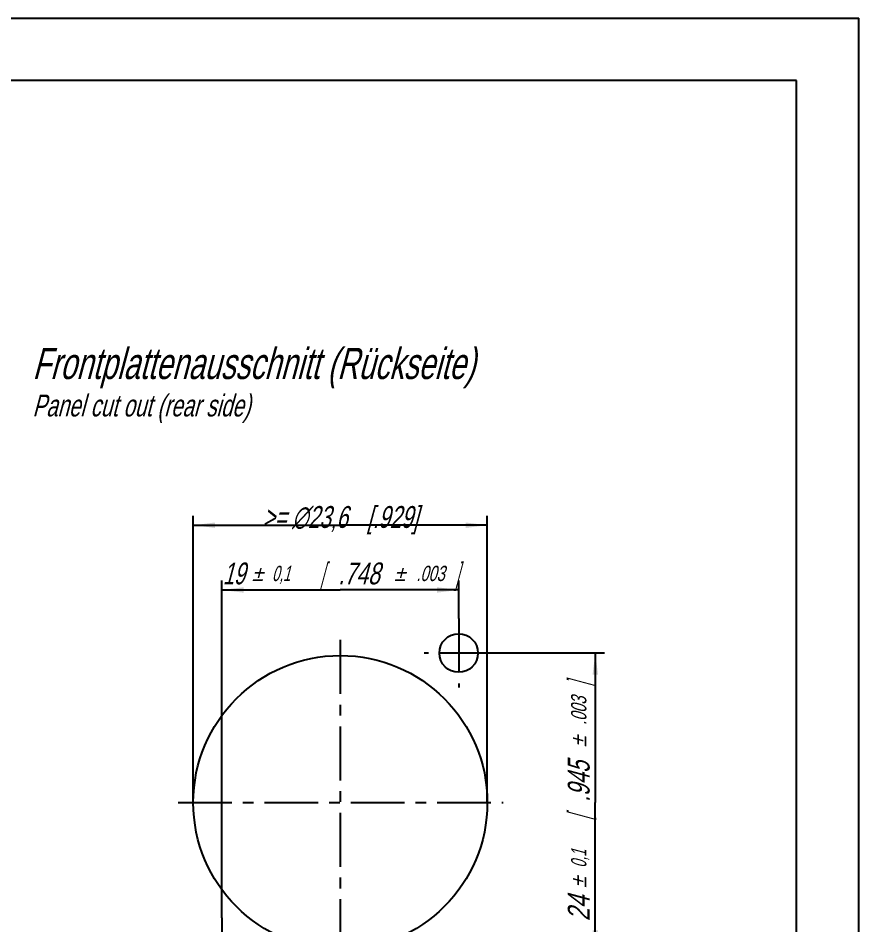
# Model space of a CAD drawing. Header units: millimetres. Extents: x 0 to 420, y 0 to 297.
# Drawn here: x 285 to 420, y 151.5 to 297 of the extents above; entities that cross this region are included whole.
import ezdxf
from ezdxf.enums import TextEntityAlignment as Align

# ---------------------------------------------------------------- set-up
doc = ezdxf.new("R2010")
doc.units = ezdxf.units.MM
doc.header["$LTSCALE"] = 23.1
doc.linetypes.add('CENTER', pattern=[0.6, 0.375, -0.075, 0.075, -0.075])
doc.layers.get('0').update_dxf_attribs({"linetype": 'CONTINUOUS'})
doc.layers.add('DEFAULT_1', color=7, linetype='CENTER')
doc.layers.add('ZEICHNUNGSBEMASSUNGEN', color=7, linetype='CONTINUOUS')
doc.styles.get("Standard").update_dxf_attribs({"font": 'txt', "width": 0.7})
doc.styles.add('TEXTSTYLE_4', font='gdt', dxfattribs={"width": 0.7})
doc.dimstyles.new('DIMSTYLE_5', dxfattribs={"dimtxt": 3.5, "dimasz": 3.5, "dimexe": 0.18, "dimexo": 0.0625, "dimgap": 0.09, "dimtad": 1, "dimdec": 3, "dimdsep": 46, "dimtxsty": 'STANDARD', "dimblk": '_FILLED', "dimblk1": '_FILLED', "dimblk2": '_FILLED', "dimcen": 0.09, "dimclrt": 5, "dimadec": 0, "dimazin": 0, "dimtp": 0.2, "dimtm": 0.2, "dimtfac": 1, "dimtdec": 3, "dimtofl": 0, "dimtmove": 0, "dimatfit": 3, "dimldrblk": '_FILLED', "dimfxl": 1, "dimtolj": 1, "dimarcsym": 0})
doc.dimstyles.new('DIMSTYLE_6', dxfattribs={"dimtxt": 3.5, "dimasz": 3.5, "dimexe": 0.18, "dimexo": 0.0625, "dimgap": 0.09, "dimtad": 1, "dimdec": 3, "dimdsep": 46, "dimtxsty": 'STANDARD', "dimblk": '_FILLED', "dimblk1": '_FILLED', "dimblk2": '_FILLED', "dimcen": 0.09, "dimclrt": 5, "dimadec": 0, "dimazin": 0, "dimtol": 1, "dimtp": 0.1, "dimtm": 0.1, "dimtfac": 1, "dimtdec": 3, "dimtofl": 0, "dimtmove": 0, "dimatfit": 3, "dimldrblk": '_FILLED', "dimfxl": 1, "dimtolj": 1, "dimarcsym": 0})

# ---------------------------------------------------------------- blocks, each defined once
blk = doc.blocks.new('_FILLED')
at = {"color": 0, "linetype": 'BYBLOCK'}
blk.add_solid([(0, 0), (-1, 0.125), (-1, -0.125)], dxfattribs=at)
blk = doc.blocks.new('*D7')
at = {"layer": 'ZEICHNUNGSBEMASSUNGEN', "color": 2, "linetype": 'CONTINUOUS'}
for p, q in [((313.15, 171.15), (313.15, 217.15)), ((360.35, 171.15), (360.35, 217.15)), ((313.15, 215.65), (336.75, 215.65)), ((360.35, 215.65), (336.75, 215.65))]:
    blk.add_line(p, q, dxfattribs=at)
at = {"layer": 'ZEICHNUNGSBEMASSUNGEN', "color": 2, "linetype": 'CONTINUOUS', "xscale": 3.5, "yscale": 3.5, "zscale": 3.5, "rotation": 180}
blk.add_blockref('_FILLED', (313.15, 215.65), dxfattribs=at)
at = {"layer": 'ZEICHNUNGSBEMASSUNGEN', "color": 2, "linetype": 'CONTINUOUS', "xscale": 3.5, "yscale": 3.5, "zscale": 3.5}
blk.add_blockref('_FILLED', (360.35, 215.65), dxfattribs=at)
at = {"layer": 'ZEICHNUNGSBEMASSUNGEN', "color": 5, "linetype": 'CONTINUOUS', "insert": (336.75, 218.72), "char_height": 3.5, "width": 38.6667, "attachment_point": 2, "line_spacing_factor": 0.9}
blk.add_mtext('\\Q15.0;>= \\Fgdt;{\\Fgdt;n}\\Ftxt;23,6{\\Ftxt.shx;\\W1.000000;\\H3.500000; }[.929]', dxfattribs=at)
blk = doc.blocks.new('*D8')
at = {"layer": 'ZEICHNUNGSBEMASSUNGEN', "color": 2, "linetype": 'CONTINUOUS'}
for p, q in [((317.75, 152.67), (317.75, 206.76)), ((355.75, 200.67), (355.75, 206.76)), ((317.75, 205.26), (336.75, 205.26)), ((355.75, 205.26), (336.75, 205.26))]:
    blk.add_line(p, q, dxfattribs=at)
at = {"layer": 'ZEICHNUNGSBEMASSUNGEN', "color": 2, "linetype": 'CONTINUOUS', "xscale": 3.5, "yscale": 3.5, "zscale": 3.5, "rotation": 180}
blk.add_blockref('_FILLED', (317.75, 205.26), dxfattribs=at)
at = {"layer": 'ZEICHNUNGSBEMASSUNGEN', "color": 2, "linetype": 'CONTINUOUS', "xscale": 3.5, "yscale": 3.5, "zscale": 3.5}
blk.add_blockref('_FILLED', (355.75, 205.26), dxfattribs=at)
at = {"layer": 'ZEICHNUNGSBEMASSUNGEN', "color": 5, "linetype": 'CONTINUOUS', "oblique": 15}
for s, height, width, p in [('19', 3.5, 0.678571, (319.65, 206.16)), ('[', 3.5, 0.428571, (333.86, 206.16)), ('.748', 3.5, 0.732143, (339.74, 206.16)), (']', 3.5, 0.428571, (355.47, 206.16)), ('0,1', 2.45, 0.642857, (327.25, 206.69)), ('.003', 2.45, 0.714286, (351.22, 206.69))]:
    blk.add_text(s, height=height, dxfattribs=dict(at, width=width)).set_placement(p, align=Align.CENTER)
at = {"layer": 'ZEICHNUNGSBEMASSUNGEN', "color": 5, "linetype": 'CONTINUOUS', "style": 'TEXTSTYLE_4', "oblique": 15}
for p in [(323.46, 206.69), (346.29, 206.69)]:
    blk.add_text('`', height=2.45, dxfattribs=at).set_placement(p, align=Align.CENTER)
blk = doc.blocks.new('*D9')
at = {"layer": 'ZEICHNUNGSBEMASSUNGEN', "color": 2, "linetype": 'CONTINUOUS'}
for p, q in [((361.28, 195.15), (379.18, 195.15)), ((377.68, 195.15), (377.68, 171.15)), ((377.68, 147.15), (377.68, 171.15)), ((323.28, 147.15), (379.18, 147.15))]:
    blk.add_line(p, q, dxfattribs=at)
at = {"layer": 'ZEICHNUNGSBEMASSUNGEN', "color": 2, "linetype": 'CONTINUOUS', "xscale": 3.5, "yscale": 3.5, "zscale": 3.5}
for p, rotation in [((377.68, 195.15), 90), ((377.68, 147.15), 270)]:
    blk.add_blockref('_FILLED', p, dxfattribs=dict(at, rotation=rotation))
at = {"layer": 'ZEICHNUNGSBEMASSUNGEN', "color": 5, "linetype": 'CONTINUOUS', "oblique": 15}
for s, height, width, p in [(']', 3.5, 0.428571, (376.77, 190.12)), ('.003', 2.45, 0.714286, (376.25, 185.87)), ('.945', 3.5, 0.714286, (376.77, 174.51)), ('[', 3.5, 0.428571, (376.77, 168.76)), ('0,1', 2.45, 0.642857, (376.25, 162.15)), ('24', 3.5, 0.785714, (376.77, 154.18))]:
    blk.add_text(s, height=height, rotation=90, dxfattribs=dict(at, width=width)).set_placement(p, align=Align.CENTER)
at = {"layer": 'ZEICHNUNGSBEMASSUNGEN', "color": 5, "linetype": 'CONTINUOUS', "style": 'TEXTSTYLE_4', "oblique": 15}
for p in [(376.25, 180.94), (376.25, 158.36)]:
    blk.add_text('`', height=2.45, rotation=90, dxfattribs=at).set_placement(p, align=Align.CENTER)

msp = doc.modelspace()

# ---------------------------------------------------------------- linework, layer by layer
at = {"color": 7, "linetype": 'CONTINUOUS'}
for p, q in [((0, 297), (420, 297)), ((420, 0), (420, 297)), ((410, 287), (12.5, 287)), ((410, 10), (410, 287))]:
    msp.add_line(p, q, dxfattribs=at)
for centre, radius in [((355.75042, 195.14768), 3.1), ((336.74975, 171.14685), 23.6)]:
    msp.add_circle(centre, radius, dxfattribs=at)
at = {"layer": 'DEFAULT_1', "color": 7, "linetype": 'CENTER'}
for p, q in [((355.75042, 200.67456), (355.75042, 189.6208)), ((336.74975, 197.2382), (336.74975, 145.05551)), ((361.27729, 195.14768), (350.22354, 195.14768)), ((310.69294, 171.14685), (362.87568, 171.14685)), ((317.74991, 152.67398), (317.74991, 141.62022))]:
    msp.add_line(p, q, dxfattribs=at)

# ---------------------------------------------------------------- texts
at = {"color": 5, "linetype": 'CONTINUOUS', "insert": (287.31937, 244.10155), "char_height": 5, "width": 110.8809524, "attachment_point": 1, "line_spacing_factor": 0.9}
msp.add_mtext('\\Q15.0;Frontplattenausschnitt (Rückseite)\\P\\H3.5;Panel cut out (rear side)', dxfattribs=at)

# ---------------------------------------------------------------- dimensions: what is measured, and where the dimension line sits
at = {"layer": 'ZEICHNUNGSBEMASSUNGEN', "color": 2, "linetype": 'CONTINUOUS'}
dim = msp.add_linear_dim(base=(360.34975, 215.64925), p1=(313.14975, 171.14685), p2=(360.34975, 171.14685), text='>= %%c<>', dimstyle='DIMSTYLE_5', dxfattribs=at)
dim.commit()
dim.dimension.update_dxf_attribs({"geometry": '*D7', "text_midpoint": (334.56225, 218.30512), "dimtype": 160})
dim = msp.add_linear_dim(base=(355.75042, 205.25646), p1=(317.74991, 152.67398), p2=(355.75042, 200.67456), dimstyle='DIMSTYLE_6', dxfattribs=at)
dim.commit()
dim.dimension.update_dxf_attribs({"geometry": '*D8', "text_midpoint": (335.18766, 207.91232), "dimtype": 160})
dim = msp.add_linear_dim(base=(377.67968, 195.14768), p1=(323.27679, 147.1471), p2=(361.27729, 195.14768), angle=90, dimstyle='DIMSTYLE_6', dxfattribs=at)
dim.commit()
dim.dimension.update_dxf_attribs({"geometry": '*D9', "text_midpoint": (376.31203, 169.5829), "dimtype": 160})

doc.saveas('drawing.dxf')
